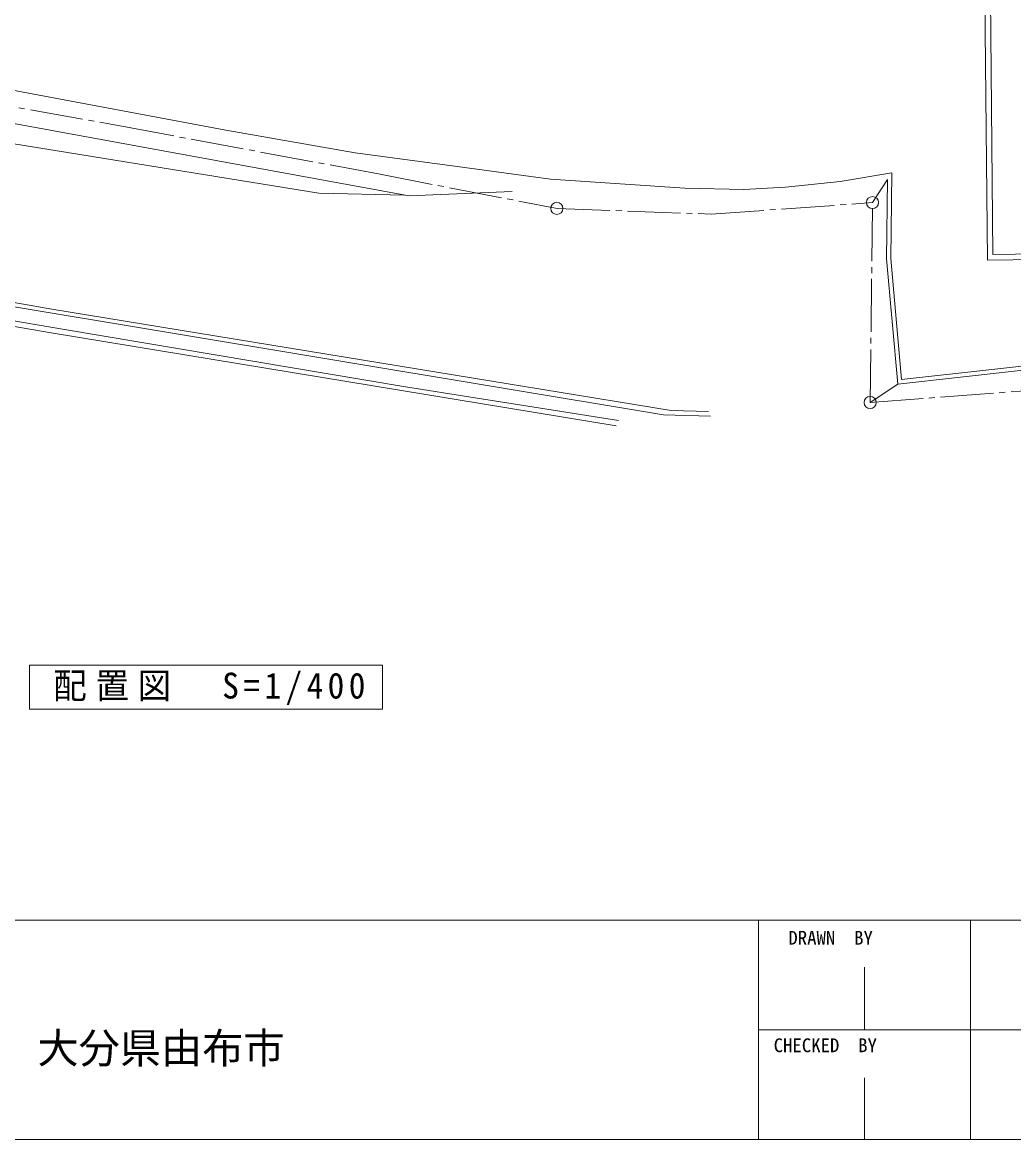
# Model space of a CAD drawing. Units: millimetres at full size, sheet at 1:400; details may follow other scales. Extents: x -8133240 to 7733239, y -5729188 to 5289189.
# Drawn here: x -14758 to 52643, y -109515 to -33573 of the extents above; entities that cross this region are included whole.
import ezdxf
from ezdxf.enums import TextEntityAlignment as Align

# ---------------------------------------------------------------- set-up
doc = ezdxf.new("R2010")
doc.units = ezdxf.units.MM
doc.header["$LTSCALE"] = 400
doc.linetypes.add('CHAIN2', pattern=[12, 9, -1, 1, -1])
for name, color, linetype, lineweight in [('0-E_HAISEN', 4, 'Continuous', 5), ('0-F_HIKI', 4, 'CHAIN2', 5), ('7-0', 4, 'Continuous', 5)]:
    doc.layers.add(name, color=color, linetype=linetype, lineweight=lineweight)
doc.styles.add('ＭＳ ゴシック', font='')
doc.styles.get('ＭＳ ゴシック').set_extended_font_data('MS Gothic')

msp = doc.modelspace()

# ---------------------------------------------------------------- linework, layer by layer
at = {"layer": '0-E_HAISEN'}
for p, q in [((50537.7, -18771.2), (50854.2, -49730.3)), ((50926.8, -19152.4), (51235.5, -49341.2)), ((43044.6, -45825.5), (44061, -44250.1)), ((51235.5, -49341.2), (72396.5, -49124.8)), ((50854.2, -49730.3), (72439.6, -49509.6)), ((-21603.5, -51875.4), (28830.3, -60257.5)), ((-22193.1, -52707.7), (-11887, -54440.7)), ((-12800.9, -54683.1), (25623.6, -61003.2)), ((44767, -58170.4), (42891.3, -59412.6)), ((28830.3, -60257.5), (32036.9, -60332))]:
    msp.add_line(p, q, dxfattribs=at)
for points in [[(44061, -44250.1), (43995.3, -49638.5), (44767, -58170.4), (56928.1, -56814.4), (67661.5, -54994.5), (81885.5, -52385.7), (84615.4, -51311.7), (84615.4, -36962.5), (84698, -21989.4), (85193.4, -11068.8), (86437.8, 6498.3), (86104.1, 7270.1), (86227.6, 14144.6), (84316.1, 22310.1), (79361, 38112.1), (77810.8, 38978.4), (70753.5, 40099.2), (67385.3, 41091.1), (38037.6, 45661.8), (24377, 46819.1), (14370.4, 48145.1), (12414.9, 47941.4)], [(44355.4, -43793.7), (40844.2, -44392.7), (37130.4, -44786.6), (34307.6, -44936.6), (30293.6, -44842.8), (21149.8, -44223.9), (14800.7, -43361.1), (7870.2, -42432.6), (-917.2, -40894.6), (-15416, -38193.6), (-20902.3, -37152.7), (-29464.7, -35614.6), (-37033, -34226.6), (-42669.3, -33288.8), (-50725.2, -31788.3), (-57768.3, -30475.3), (-65599.2, -29021.7), (-62391.8, -20665.7), (-60615.8, -15824.6)], [(-24785.5, -40794.4), (-18466.4, -39879.3), (11546.7, -45362), (18541.9, -45078.4)], [(11218, -45315.1), (5402.3, -45172.9), (-20120.6, -41060.9), (-24785.5, -40794.4)], [(44355.4, -43793.7), (44284.3, -49627.2), (45028.1, -57850.6), (56887.9, -56528.2)], [(-25855.1, -47055.1), (-21160.5, -47819.7), (-21396.8, -51553.6), (-12747.3, -53066.1)], [(-21491.3, -47772.5), (-22415.5, -53021.6), (-12800.9, -54683.1)], [(-12747.3, -53066.1), (29352.3, -59959.2), (31887.8, -60033.7)], [(-11887, -54440.7), (11156.3, -58318.5), (25772.7, -60630.3)]]:
    msp.add_lwpolyline(points, dxfattribs=at)
at = {"layer": '0-F_HIKI'}
for p in [(32067.9, -46609), (42891.3, -59412.6)]:
    msp.add_line(p, (43044.6, -45825.5), dxfattribs=at)
at = {"layer": '0-F_HIKI', "linetype": 'Continuous'}
for p, q in [((-14261.8, -77262.5), (-14261.8, -80262.4)), ((9738.2, -77262.5), (-14261.8, -77262.5)), ((9738.2, -80262.4), (9738.2, -77262.5)), ((-14261.8, -80262.4), (9738.2, -80262.4))]:
    msp.add_line(p, q, dxfattribs=at)
at = {"layer": '0-F_HIKI'}
for points in [[(-42552.2, -34428.9), (-7995.5, -40635.6), (9574.5, -43902.3)], [(9574.5, -43902.3), (21595.9, -46220.2), (32067.9, -46609)], [(42891.3, -59412.6), (60526.4, -58068.6), (86976.5, -52908.7)]]:
    msp.add_lwpolyline(points, dxfattribs=at)
at = {"layer": '0-F_HIKI', "linetype": 'Continuous'}
for centre in [(43044.6, -45825.5), (21584.6, -46218.1), (42891.3, -59412.6)]:
    msp.add_circle(centre, 413.3, dxfattribs=at)
at = {"layer": '7-0'}
msp.add_line((161174.9, -94598.3), (-159222.4, -94598.3), dxfattribs=at)
at = {"layer": '7-0', "color": 7, "lineweight": 18}
for p, q in [((35283.5, -94598.3), (35283.5, -109514.8)), ((49702.7, -94598.3), (49702.7, -109514.8)), ((42493.1, -97797.8), (42493.1, -102056.5)), ((35283.5, -102056.6), (56912.3, -102056.5)), ((42493.1, -105319.7), (42493.1, -109514.8))]:
    msp.add_line(p, q, dxfattribs=at)
msp.add_lwpolyline([(-159222.4, 112044.6), (161174.9, 112044.6), (161174.9, -109514.8), (-159222.4, -109514.8)], dxfattribs=at)

# ---------------------------------------------------------------- texts
at = {"layer": '0-F_HIKI', "color": 3, "insert": (-12661.8, -79962.4), "char_height": 1760, "attachment_point": 7, "style": 'ＭＳ ゴシック'}
msp.add_mtext('\\T1.26;\\W0.95;配置図\u3000S=1/400', dxfattribs=at)
at = {"layer": '7-0', "style": 'ＭＳ ゴシック'}
for s, height, p in [('DRAWN\u3000BY', 938.4, (37324.2, -96545.1)), ('大分県由布市', 2053, (-13731.2, -104935.6)), ('CHECKED\u3000BY', 938.4, (36323.7, -103850.5))]:
    msp.add_text(s, height=height, dxfattribs=at).set_placement(p, align=Align.BOTTOM_LEFT)

doc.saveas('drawing.dxf')
